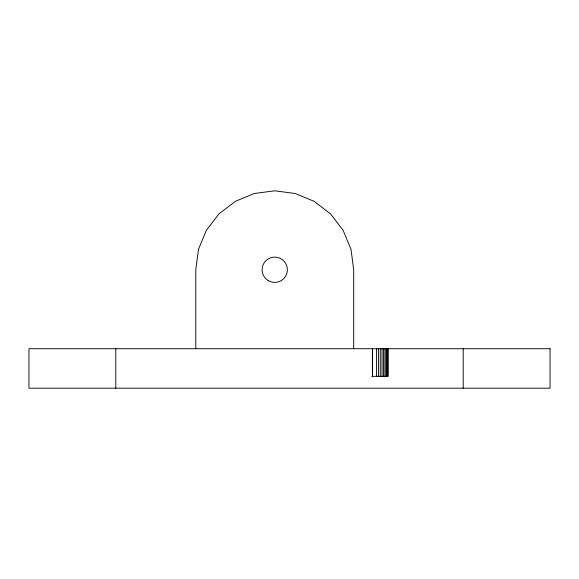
<?xml version="1.0" encoding="UTF-8"?>
<svg xmlns="http://www.w3.org/2000/svg" width="579" height="579" viewBox="0 0 579 579"><rect width="100%" height="100%" fill="white"/><g stroke="black" fill="none" stroke-linecap="round" stroke-linejoin="round"><path stroke-width="0.87" d="M371.827 376.35L388.191 376.35L388.191 348.717M463.2 348.717L463.2 388.191M387.655 348.717L387.655 376.35M386.989 348.717L386.989 376.35M386.077 348.717L386.077 376.35M384.926 348.717L384.926 376.35M383.566 348.717L383.566 376.35M382.017 348.717L382.017 376.35M380.294 348.717L380.294 376.35M378.442 348.717L378.442 376.35M376.488 348.717L376.488 376.35M372.543 348.717L372.543 376.35M372.406 348.717L372.406 376.35M353.697 348.717L353.697 269.763L351.004 249.325L343.115 230.283L330.566 213.933L314.216 201.383L295.174 193.495L274.736 190.809L254.304 193.495L235.262 201.383L218.913 213.933L206.363 230.283L198.474 249.325L195.782 269.763L195.782 348.717M115.8 348.717L115.8 388.191M550.05 348.717L28.95 348.717L28.95 388.191L550.05 388.191L550.05 348.717M268.424 280.699A12.629 12.629 0 0 0 287.372 269.763A12.629 12.629 0 0 0 268.424 258.82A12.629 12.629 0 0 0 268.424 280.699"/></g></svg>
